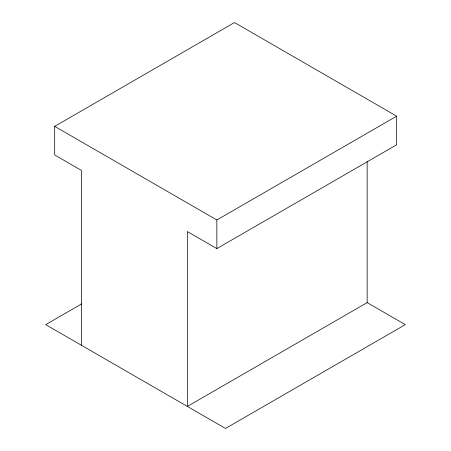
<?xml version="1.0" encoding="UTF-8"?>
<svg xmlns="http://www.w3.org/2000/svg" width="451" height="451" viewBox="0 0 451 451"><rect width="100%" height="100%" fill="white"/><g stroke="black" fill="none" stroke-linecap="round" stroke-linejoin="round"><path stroke-width="0.68" d="M81.53 345.331L81.53 170.461L54.684 154.964L54.684 126.359L234.492 22.55L396.66 116.178L396.66 144.782L216.858 248.591L187.351 231.555L187.351 406.424L367.153 302.615L405.308 324.641L225.5 428.45L45.692 324.641L81.654 303.878M54.684 126.359L216.858 219.987L396.66 116.178M367.153 161.458L367.153 302.615M216.858 219.987L216.858 248.591"/></g></svg>
